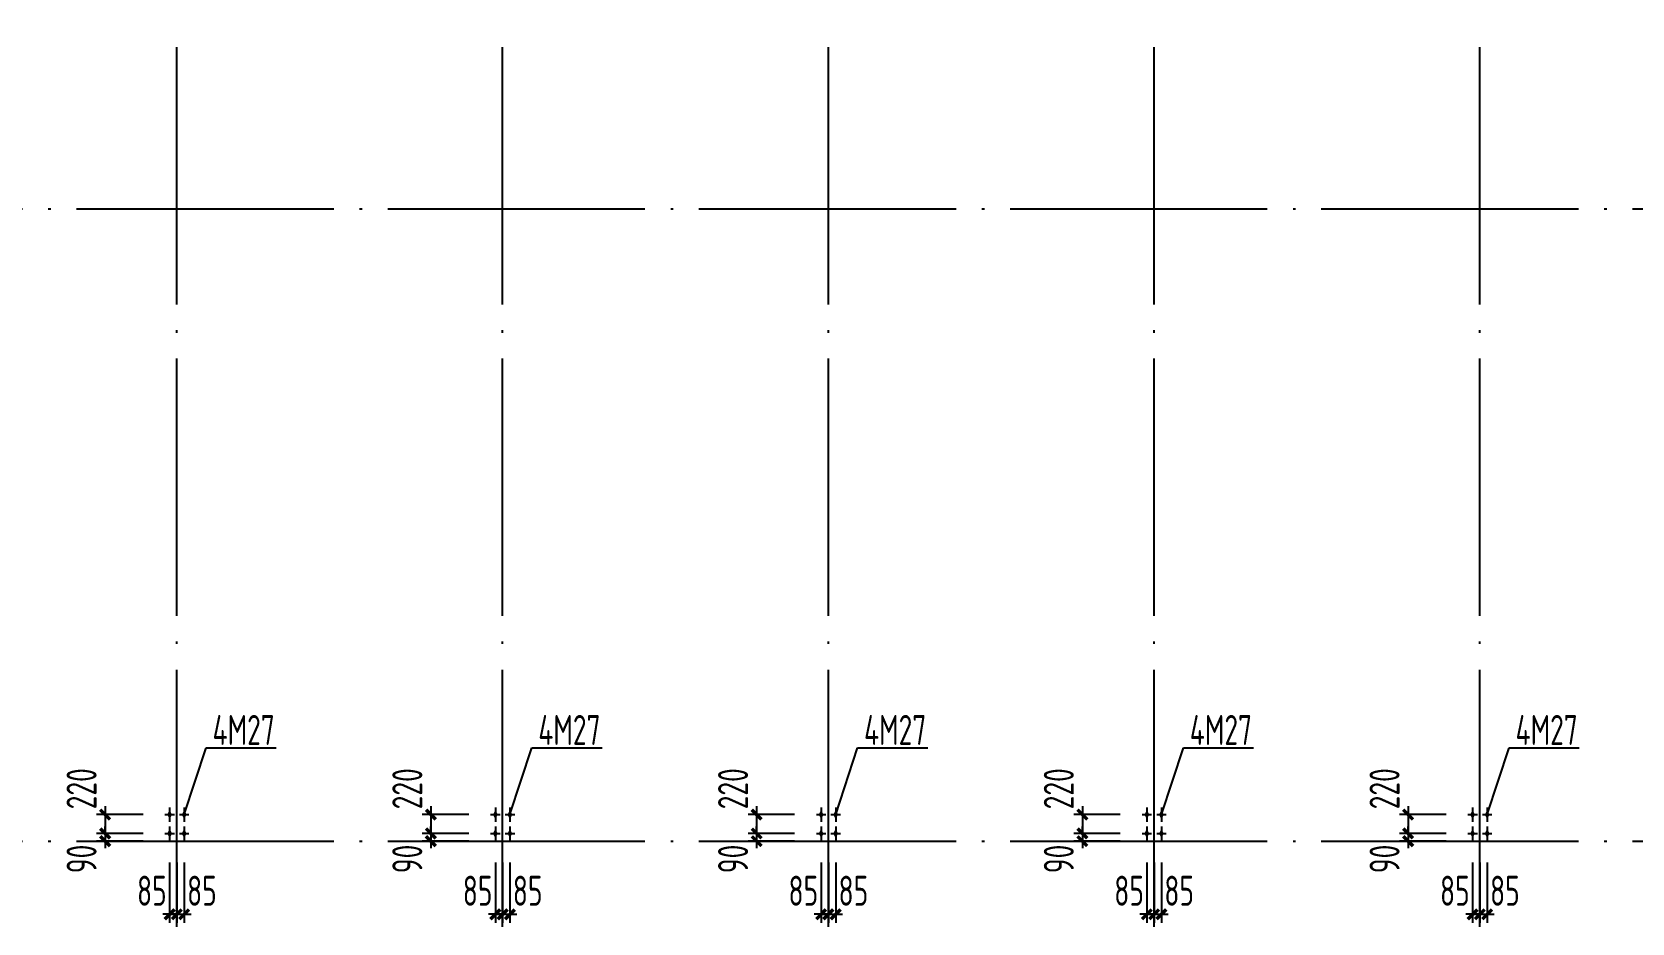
# Model space of a CAD drawing. Extents: x -3102990 to -851544, y -5293060 to -2540151.
# Drawn here: x -2112087 to -2093422, y -2657044 to -2646655 of the extents above; entities that cross this region are included whole.
import ezdxf

# ---------------------------------------------------------------- set-up
doc = ezdxf.new("R2010")
doc.units = 0
doc.header["$LTSCALE"] = 1000
doc.header["$PDMODE"] = 1
doc.linetypes.add('DOTE', pattern=[2.42, 2, -0.2, 0.02, -0.2])
doc.layers.get('0').update_dxf_attribs({"linetype": 'CONTINUOUS'})
doc.layers.get('Defpoints').update_dxf_attribs({"linetype": 'CONTINUOUS'})
for name, color, linetype in [('AXIS', 253, 'DOTE'), ('COLU', 7, 'CONTINUOUS'), ('DIM', 3, 'CONTINUOUS'), ('NUM', 7, 'CONTINUOUS'), ('TEXT', 7, 'CONTINUOUS'), ('THIN', 7, 'CONTINUOUS')]:
    doc.layers.add(name, color=color, linetype=linetype)
doc.styles.add('TSSD_Dimension', font='tssdeng.shx', dxfattribs={"width": 0.7, "bigfont": 'Hztxt.shx'})
doc.styles.add('TSSD_Rein', font='Tssdeng.shx', dxfattribs={"width": 0.75, "bigfont": 'hztxt.shx'})
doc.dimstyles.new('TSSD_100_100$0', dxfattribs={"dimtxt": 350, "dimasz": 80, "dimexe": 100, "dimexo": 250, "dimgap": 100, "dimtad": 1, "dimdec": 0, "dimzin": 0, "dimdsep": 46, "dimtxsty": 'TSSD_Dimension', "dimblk": 'ARCHTICK', "dimcen": 0, "dimdle": 100, "dimclrd": 3, "dimclre": 3, "dimclrt": 7, "dimadec": 0, "dimazin": 0, "dimtfac": 1, "dimtdec": 0, "dimtix": 1, "dimtmove": 2, "dimatfit": 3, "dimldrblk": 'ARCHTICK', "dimfxl": 100, "dimtolj": 1, "dimtzin": 0, "dimarcsym": 0})

# ---------------------------------------------------------------- blocks, each defined once
blk = doc.blocks.new('A$C21E01B0F')
at = {"layer": 'THIN'}
for p, q in [((18, 241), (18, -299)), ((-162, -29), (198, -29))]:
    blk.add_line(p, q, dxfattribs=at)
blk.add_solid([(18, 151), (108, -29), (-72, -29), (18, -209)], dxfattribs=at)
blk = doc.blocks.new('_ArchTick')
at = {"color": 0, "const_width": 0.5}
blk.add_lwpolyline([(-0.71, -0.71), (0.71, 0.71)], dxfattribs=at)
blk = doc.blocks.new('*D951')
at = {"layer": 'Defpoints', "color": 0, "ltscale": 1.5}
for p in [(-2110482, -2656090), (-2110397, -2656090), (-2110397, -2656943)]:
    blk.add_point(p, dxfattribs=at)
at = {"layer": 'DIM', "color": 3, "lineweight": -2, "ltscale": 1.5}
for p, q in [((-2110482, -2656340), (-2110482, -2657043)), ((-2110397, -2656340), (-2110397, -2657043)), ((-2110482, -2656943), (-2110562, -2656943)), ((-2110482, -2656943), (-2110397, -2656943)), ((-2110397, -2656943), (-2110317, -2656943))]:
    blk.add_line(p, q, dxfattribs=at)
at = {"layer": 'DIM', "color": 3, "lineweight": -2, "ltscale": 1.5, "xscale": 80, "yscale": 80, "zscale": 80}
blk.add_blockref('_ArchTick', (-2110482, -2656943), dxfattribs=at)
at = {"layer": 'DIM', "color": 3, "lineweight": -2, "ltscale": 1.5, "xscale": 80, "yscale": 80, "zscale": 80, "rotation": 180}
blk.add_blockref('_ArchTick', (-2110397, -2656943), dxfattribs=at)
at = {"layer": 'DIM', "color": 7, "ltscale": 1.5, "insert": (-2110689, -2656668), "char_height": 350, "attachment_point": 5, "style": 'TSSD_Dimension'}
blk.add_mtext('\\A1;85', dxfattribs=at)
blk = doc.blocks.new('*D952')
at = {"layer": 'Defpoints', "color": 0, "ltscale": 1.5}
for p in [(-2110397, -2656090), (-2110312, -2656090), (-2110312, -2656943)]:
    blk.add_point(p, dxfattribs=at)
at = {"layer": 'DIM', "color": 3, "lineweight": -2, "ltscale": 1.5}
for p, q in [((-2110397, -2656340), (-2110397, -2657043)), ((-2110312, -2656340), (-2110312, -2657043)), ((-2110397, -2656943), (-2110477, -2656943)), ((-2110397, -2656943), (-2110312, -2656943)), ((-2110312, -2656943), (-2110232, -2656943))]:
    blk.add_line(p, q, dxfattribs=at)
at = {"layer": 'DIM', "color": 3, "lineweight": -2, "ltscale": 1.5, "xscale": 80, "yscale": 80, "zscale": 80}
blk.add_blockref('_ArchTick', (-2110397, -2656943), dxfattribs=at)
at = {"layer": 'DIM', "color": 3, "lineweight": -2, "ltscale": 1.5, "xscale": 80, "yscale": 80, "zscale": 80, "rotation": 180}
blk.add_blockref('_ArchTick', (-2110312, -2656943), dxfattribs=at)
at = {"layer": 'DIM', "color": 7, "ltscale": 1.5, "insert": (-2110105, -2656668), "char_height": 350, "attachment_point": 5, "style": 'TSSD_Dimension'}
blk.add_mtext('\\A1;85', dxfattribs=at)
blk = doc.blocks.new('*D953')
at = {"layer": 'Defpoints', "color": 0, "ltscale": 1.5}
for p in [(-2110542, -2655780), (-2111234, -2656000), (-2110542, -2656000)]:
    blk.add_point(p, dxfattribs=at)
at = {"layer": 'DIM', "color": 3, "lineweight": -2, "ltscale": 1.5}
for p, q in [((-2110792, -2655780), (-2111334, -2655780)), ((-2111234, -2655680), (-2111234, -2656100)), ((-2110792, -2656000), (-2111334, -2656000))]:
    blk.add_line(p, q, dxfattribs=at)
at = {"layer": 'DIM', "color": 3, "lineweight": -2, "ltscale": 1.5, "xscale": 80, "yscale": 80, "zscale": 80}
for p, rotation in [((-2111234, -2655780), 90), ((-2111234, -2656000), 270)]:
    blk.add_blockref('_ArchTick', p, dxfattribs=dict(at, rotation=rotation))
at = {"layer": 'DIM', "color": 7, "ltscale": 1.5, "insert": (-2111509, -2655479), "char_height": 350, "attachment_point": 5, "rotation": 90, "style": 'TSSD_Dimension'}
blk.add_mtext('\\A1;220', dxfattribs=at)
blk = doc.blocks.new('*D954')
at = {"layer": 'Defpoints', "color": 0, "ltscale": 1.5}
for p in [(-2111234, -2656090), (-2110542, -2656000), (-2110542, -2656090)]:
    blk.add_point(p, dxfattribs=at)
at = {"layer": 'DIM', "color": 3, "lineweight": -2, "ltscale": 1.5}
for p, q in [((-2111234, -2656000), (-2111234, -2655920)), ((-2110792, -2656000), (-2111334, -2656000)), ((-2110792, -2656090), (-2111334, -2656090)), ((-2111234, -2656000), (-2111234, -2656090)), ((-2111234, -2656090), (-2111234, -2656170))]:
    blk.add_line(p, q, dxfattribs=at)
at = {"layer": 'DIM', "color": 3, "lineweight": -2, "ltscale": 1.5, "xscale": 80, "yscale": 80, "zscale": 80}
for p, rotation in [((-2111234, -2656000), 270), ((-2111234, -2656090), 90)]:
    blk.add_blockref('_ArchTick', p, dxfattribs=dict(at, rotation=rotation))
at = {"layer": 'DIM', "color": 7, "ltscale": 1.5, "insert": (-2111509, -2656297), "char_height": 350, "attachment_point": 5, "rotation": 90, "style": 'TSSD_Dimension'}
blk.add_mtext('\\A1;90', dxfattribs=at)
blk = doc.blocks.new('*D963')
at = {"layer": 'Defpoints', "color": 0, "ltscale": 1.5}
for p in [(-2106682, -2656090), (-2106597, -2656090), (-2106597, -2656943)]:
    blk.add_point(p, dxfattribs=at)
at = {"layer": 'DIM', "color": 3, "lineweight": -2, "ltscale": 1.5}
for p, q in [((-2106682, -2656340), (-2106682, -2657043)), ((-2106597, -2656340), (-2106597, -2657043)), ((-2106682, -2656943), (-2106762, -2656943)), ((-2106682, -2656943), (-2106597, -2656943)), ((-2106597, -2656943), (-2106517, -2656943))]:
    blk.add_line(p, q, dxfattribs=at)
at = {"layer": 'DIM', "color": 3, "lineweight": -2, "ltscale": 1.5, "xscale": 80, "yscale": 80, "zscale": 80}
blk.add_blockref('_ArchTick', (-2106682, -2656943), dxfattribs=at)
at = {"layer": 'DIM', "color": 3, "lineweight": -2, "ltscale": 1.5, "xscale": 80, "yscale": 80, "zscale": 80, "rotation": 180}
blk.add_blockref('_ArchTick', (-2106597, -2656943), dxfattribs=at)
at = {"layer": 'DIM', "color": 7, "ltscale": 1.5, "insert": (-2106889, -2656668), "char_height": 350, "attachment_point": 5, "style": 'TSSD_Dimension'}
blk.add_mtext('\\A1;85', dxfattribs=at)
blk = doc.blocks.new('*D964')
at = {"layer": 'Defpoints', "color": 0, "ltscale": 1.5}
for p in [(-2106597, -2656090), (-2106512, -2656090), (-2106512, -2656943)]:
    blk.add_point(p, dxfattribs=at)
at = {"layer": 'DIM', "color": 3, "lineweight": -2, "ltscale": 1.5}
for p, q in [((-2106597, -2656340), (-2106597, -2657043)), ((-2106512, -2656340), (-2106512, -2657043)), ((-2106597, -2656943), (-2106677, -2656943)), ((-2106597, -2656943), (-2106512, -2656943)), ((-2106512, -2656943), (-2106432, -2656943))]:
    blk.add_line(p, q, dxfattribs=at)
at = {"layer": 'DIM', "color": 3, "lineweight": -2, "ltscale": 1.5, "xscale": 80, "yscale": 80, "zscale": 80}
blk.add_blockref('_ArchTick', (-2106597, -2656943), dxfattribs=at)
at = {"layer": 'DIM', "color": 3, "lineweight": -2, "ltscale": 1.5, "xscale": 80, "yscale": 80, "zscale": 80, "rotation": 180}
blk.add_blockref('_ArchTick', (-2106512, -2656943), dxfattribs=at)
at = {"layer": 'DIM', "color": 7, "ltscale": 1.5, "insert": (-2106305, -2656668), "char_height": 350, "attachment_point": 5, "style": 'TSSD_Dimension'}
blk.add_mtext('\\A1;85', dxfattribs=at)
blk = doc.blocks.new('*D965')
at = {"layer": 'Defpoints', "color": 0, "ltscale": 1.5}
for p in [(-2106742, -2655780), (-2107434, -2656000), (-2106742, -2656000)]:
    blk.add_point(p, dxfattribs=at)
at = {"layer": 'DIM', "color": 3, "lineweight": -2, "ltscale": 1.5}
for p, q in [((-2106992, -2655780), (-2107534, -2655780)), ((-2107434, -2655680), (-2107434, -2656100)), ((-2106992, -2656000), (-2107534, -2656000))]:
    blk.add_line(p, q, dxfattribs=at)
at = {"layer": 'DIM', "color": 3, "lineweight": -2, "ltscale": 1.5, "xscale": 80, "yscale": 80, "zscale": 80}
for p, rotation in [((-2107434, -2655780), 90), ((-2107434, -2656000), 270)]:
    blk.add_blockref('_ArchTick', p, dxfattribs=dict(at, rotation=rotation))
at = {"layer": 'DIM', "color": 7, "ltscale": 1.5, "insert": (-2107709, -2655479), "char_height": 350, "attachment_point": 5, "rotation": 90, "style": 'TSSD_Dimension'}
blk.add_mtext('\\A1;220', dxfattribs=at)
blk = doc.blocks.new('*D966')
at = {"layer": 'Defpoints', "color": 0, "ltscale": 1.5}
for p in [(-2107434, -2656090), (-2106742, -2656000), (-2106742, -2656090)]:
    blk.add_point(p, dxfattribs=at)
at = {"layer": 'DIM', "color": 3, "lineweight": -2, "ltscale": 1.5}
for p, q in [((-2107434, -2656000), (-2107434, -2655920)), ((-2106992, -2656000), (-2107534, -2656000)), ((-2106992, -2656090), (-2107534, -2656090)), ((-2107434, -2656000), (-2107434, -2656090)), ((-2107434, -2656090), (-2107434, -2656170))]:
    blk.add_line(p, q, dxfattribs=at)
at = {"layer": 'DIM', "color": 3, "lineweight": -2, "ltscale": 1.5, "xscale": 80, "yscale": 80, "zscale": 80}
for p, rotation in [((-2107434, -2656000), 270), ((-2107434, -2656090), 90)]:
    blk.add_blockref('_ArchTick', p, dxfattribs=dict(at, rotation=rotation))
at = {"layer": 'DIM', "color": 7, "ltscale": 1.5, "insert": (-2107709, -2656297), "char_height": 350, "attachment_point": 5, "rotation": 90, "style": 'TSSD_Dimension'}
blk.add_mtext('\\A1;90', dxfattribs=at)
blk = doc.blocks.new('*D971')
at = {"layer": 'Defpoints', "color": 0, "ltscale": 1.5}
for p in [(-2102882, -2656090), (-2102797, -2656090), (-2102797, -2656943)]:
    blk.add_point(p, dxfattribs=at)
at = {"layer": 'DIM', "color": 3, "lineweight": -2, "ltscale": 1.5}
for p, q in [((-2102882, -2656340), (-2102882, -2657043)), ((-2102797, -2656340), (-2102797, -2657043)), ((-2102882, -2656943), (-2102962, -2656943)), ((-2102882, -2656943), (-2102797, -2656943)), ((-2102797, -2656943), (-2102717, -2656943))]:
    blk.add_line(p, q, dxfattribs=at)
at = {"layer": 'DIM', "color": 3, "lineweight": -2, "ltscale": 1.5, "xscale": 80, "yscale": 80, "zscale": 80}
blk.add_blockref('_ArchTick', (-2102882, -2656943), dxfattribs=at)
at = {"layer": 'DIM', "color": 3, "lineweight": -2, "ltscale": 1.5, "xscale": 80, "yscale": 80, "zscale": 80, "rotation": 180}
blk.add_blockref('_ArchTick', (-2102797, -2656943), dxfattribs=at)
at = {"layer": 'DIM', "color": 7, "ltscale": 1.5, "insert": (-2103089, -2656668), "char_height": 350, "attachment_point": 5, "style": 'TSSD_Dimension'}
blk.add_mtext('\\A1;85', dxfattribs=at)
blk = doc.blocks.new('*D972')
at = {"layer": 'Defpoints', "color": 0, "ltscale": 1.5}
for p in [(-2102797, -2656090), (-2102712, -2656090), (-2102712, -2656943)]:
    blk.add_point(p, dxfattribs=at)
at = {"layer": 'DIM', "color": 3, "lineweight": -2, "ltscale": 1.5}
for p, q in [((-2102797, -2656340), (-2102797, -2657043)), ((-2102712, -2656340), (-2102712, -2657043)), ((-2102797, -2656943), (-2102877, -2656943)), ((-2102797, -2656943), (-2102712, -2656943)), ((-2102712, -2656943), (-2102632, -2656943))]:
    blk.add_line(p, q, dxfattribs=at)
at = {"layer": 'DIM', "color": 3, "lineweight": -2, "ltscale": 1.5, "xscale": 80, "yscale": 80, "zscale": 80}
blk.add_blockref('_ArchTick', (-2102797, -2656943), dxfattribs=at)
at = {"layer": 'DIM', "color": 3, "lineweight": -2, "ltscale": 1.5, "xscale": 80, "yscale": 80, "zscale": 80, "rotation": 180}
blk.add_blockref('_ArchTick', (-2102712, -2656943), dxfattribs=at)
at = {"layer": 'DIM', "color": 7, "ltscale": 1.5, "insert": (-2102505, -2656668), "char_height": 350, "attachment_point": 5, "style": 'TSSD_Dimension'}
blk.add_mtext('\\A1;85', dxfattribs=at)
blk = doc.blocks.new('*D973')
at = {"layer": 'Defpoints', "color": 0, "ltscale": 1.5}
for p in [(-2102942, -2655780), (-2103634, -2656000), (-2102942, -2656000)]:
    blk.add_point(p, dxfattribs=at)
at = {"layer": 'DIM', "color": 3, "lineweight": -2, "ltscale": 1.5}
for p, q in [((-2103192, -2655780), (-2103734, -2655780)), ((-2103634, -2655680), (-2103634, -2656100)), ((-2103192, -2656000), (-2103734, -2656000))]:
    blk.add_line(p, q, dxfattribs=at)
at = {"layer": 'DIM', "color": 3, "lineweight": -2, "ltscale": 1.5, "xscale": 80, "yscale": 80, "zscale": 80}
for p, rotation in [((-2103634, -2655780), 90), ((-2103634, -2656000), 270)]:
    blk.add_blockref('_ArchTick', p, dxfattribs=dict(at, rotation=rotation))
at = {"layer": 'DIM', "color": 7, "ltscale": 1.5, "insert": (-2103909, -2655479), "char_height": 350, "attachment_point": 5, "rotation": 90, "style": 'TSSD_Dimension'}
blk.add_mtext('\\A1;220', dxfattribs=at)
blk = doc.blocks.new('*D974')
at = {"layer": 'Defpoints', "color": 0, "ltscale": 1.5}
for p in [(-2103634, -2656090), (-2102942, -2656000), (-2102942, -2656090)]:
    blk.add_point(p, dxfattribs=at)
at = {"layer": 'DIM', "color": 3, "lineweight": -2, "ltscale": 1.5}
for p, q in [((-2103634, -2656000), (-2103634, -2655920)), ((-2103192, -2656000), (-2103734, -2656000)), ((-2103192, -2656090), (-2103734, -2656090)), ((-2103634, -2656000), (-2103634, -2656090)), ((-2103634, -2656090), (-2103634, -2656170))]:
    blk.add_line(p, q, dxfattribs=at)
at = {"layer": 'DIM', "color": 3, "lineweight": -2, "ltscale": 1.5, "xscale": 80, "yscale": 80, "zscale": 80}
for p, rotation in [((-2103634, -2656000), 270), ((-2103634, -2656090), 90)]:
    blk.add_blockref('_ArchTick', p, dxfattribs=dict(at, rotation=rotation))
at = {"layer": 'DIM', "color": 7, "ltscale": 1.5, "insert": (-2103909, -2656297), "char_height": 350, "attachment_point": 5, "rotation": 90, "style": 'TSSD_Dimension'}
blk.add_mtext('\\A1;90', dxfattribs=at)
blk = doc.blocks.new('*D979')
at = {"layer": 'Defpoints', "color": 0, "ltscale": 1.5}
for p in [(-2099082, -2656090), (-2098997, -2656090), (-2098997, -2656943)]:
    blk.add_point(p, dxfattribs=at)
at = {"layer": 'DIM', "color": 3, "lineweight": -2, "ltscale": 1.5}
for p, q in [((-2099082, -2656340), (-2099082, -2657043)), ((-2098997, -2656340), (-2098997, -2657043)), ((-2099082, -2656943), (-2099162, -2656943)), ((-2099082, -2656943), (-2098997, -2656943)), ((-2098997, -2656943), (-2098917, -2656943))]:
    blk.add_line(p, q, dxfattribs=at)
at = {"layer": 'DIM', "color": 3, "lineweight": -2, "ltscale": 1.5, "xscale": 80, "yscale": 80, "zscale": 80}
blk.add_blockref('_ArchTick', (-2099082, -2656943), dxfattribs=at)
at = {"layer": 'DIM', "color": 3, "lineweight": -2, "ltscale": 1.5, "xscale": 80, "yscale": 80, "zscale": 80, "rotation": 180}
blk.add_blockref('_ArchTick', (-2098997, -2656943), dxfattribs=at)
at = {"layer": 'DIM', "color": 7, "ltscale": 1.5, "insert": (-2099289, -2656668), "char_height": 350, "attachment_point": 5, "style": 'TSSD_Dimension'}
blk.add_mtext('\\A1;85', dxfattribs=at)
blk = doc.blocks.new('*D980')
at = {"layer": 'Defpoints', "color": 0, "ltscale": 1.5}
for p in [(-2098997, -2656090), (-2098912, -2656090), (-2098912, -2656943)]:
    blk.add_point(p, dxfattribs=at)
at = {"layer": 'DIM', "color": 3, "lineweight": -2, "ltscale": 1.5}
for p, q in [((-2098997, -2656340), (-2098997, -2657043)), ((-2098912, -2656340), (-2098912, -2657043)), ((-2098997, -2656943), (-2099077, -2656943)), ((-2098997, -2656943), (-2098912, -2656943)), ((-2098912, -2656943), (-2098832, -2656943))]:
    blk.add_line(p, q, dxfattribs=at)
at = {"layer": 'DIM', "color": 3, "lineweight": -2, "ltscale": 1.5, "xscale": 80, "yscale": 80, "zscale": 80}
blk.add_blockref('_ArchTick', (-2098997, -2656943), dxfattribs=at)
at = {"layer": 'DIM', "color": 3, "lineweight": -2, "ltscale": 1.5, "xscale": 80, "yscale": 80, "zscale": 80, "rotation": 180}
blk.add_blockref('_ArchTick', (-2098912, -2656943), dxfattribs=at)
at = {"layer": 'DIM', "color": 7, "ltscale": 1.5, "insert": (-2098705, -2656668), "char_height": 350, "attachment_point": 5, "style": 'TSSD_Dimension'}
blk.add_mtext('\\A1;85', dxfattribs=at)
blk = doc.blocks.new('*D981')
at = {"layer": 'Defpoints', "color": 0, "ltscale": 1.5}
for p in [(-2099142, -2655780), (-2099834, -2656000), (-2099142, -2656000)]:
    blk.add_point(p, dxfattribs=at)
at = {"layer": 'DIM', "color": 3, "lineweight": -2, "ltscale": 1.5}
for p, q in [((-2099392, -2655780), (-2099934, -2655780)), ((-2099834, -2655680), (-2099834, -2656100)), ((-2099392, -2656000), (-2099934, -2656000))]:
    blk.add_line(p, q, dxfattribs=at)
at = {"layer": 'DIM', "color": 3, "lineweight": -2, "ltscale": 1.5, "xscale": 80, "yscale": 80, "zscale": 80}
for p, rotation in [((-2099834, -2655780), 90), ((-2099834, -2656000), 270)]:
    blk.add_blockref('_ArchTick', p, dxfattribs=dict(at, rotation=rotation))
at = {"layer": 'DIM', "color": 7, "ltscale": 1.5, "insert": (-2100109, -2655479), "char_height": 350, "attachment_point": 5, "rotation": 90, "style": 'TSSD_Dimension'}
blk.add_mtext('\\A1;220', dxfattribs=at)
blk = doc.blocks.new('*D982')
at = {"layer": 'Defpoints', "color": 0, "ltscale": 1.5}
for p in [(-2099834, -2656090), (-2099142, -2656000), (-2099142, -2656090)]:
    blk.add_point(p, dxfattribs=at)
at = {"layer": 'DIM', "color": 3, "lineweight": -2, "ltscale": 1.5}
for p, q in [((-2099834, -2656000), (-2099834, -2655920)), ((-2099392, -2656000), (-2099934, -2656000)), ((-2099392, -2656090), (-2099934, -2656090)), ((-2099834, -2656000), (-2099834, -2656090)), ((-2099834, -2656090), (-2099834, -2656170))]:
    blk.add_line(p, q, dxfattribs=at)
at = {"layer": 'DIM', "color": 3, "lineweight": -2, "ltscale": 1.5, "xscale": 80, "yscale": 80, "zscale": 80}
for p, rotation in [((-2099834, -2656000), 270), ((-2099834, -2656090), 90)]:
    blk.add_blockref('_ArchTick', p, dxfattribs=dict(at, rotation=rotation))
at = {"layer": 'DIM', "color": 7, "ltscale": 1.5, "insert": (-2100109, -2656297), "char_height": 350, "attachment_point": 5, "rotation": 90, "style": 'TSSD_Dimension'}
blk.add_mtext('\\A1;90', dxfattribs=at)
blk = doc.blocks.new('*D987')
at = {"layer": 'Defpoints', "color": 0, "ltscale": 1.5}
for p in [(-2095282, -2656090), (-2095197, -2656090), (-2095197, -2656943)]:
    blk.add_point(p, dxfattribs=at)
at = {"layer": 'DIM', "color": 3, "lineweight": -2, "ltscale": 1.5}
for p, q in [((-2095282, -2656340), (-2095282, -2657043)), ((-2095197, -2656340), (-2095197, -2657043)), ((-2095282, -2656943), (-2095362, -2656943)), ((-2095282, -2656943), (-2095197, -2656943)), ((-2095197, -2656943), (-2095117, -2656943))]:
    blk.add_line(p, q, dxfattribs=at)
at = {"layer": 'DIM', "color": 3, "lineweight": -2, "ltscale": 1.5, "xscale": 80, "yscale": 80, "zscale": 80}
blk.add_blockref('_ArchTick', (-2095282, -2656943), dxfattribs=at)
at = {"layer": 'DIM', "color": 3, "lineweight": -2, "ltscale": 1.5, "xscale": 80, "yscale": 80, "zscale": 80, "rotation": 180}
blk.add_blockref('_ArchTick', (-2095197, -2656943), dxfattribs=at)
at = {"layer": 'DIM', "color": 7, "ltscale": 1.5, "insert": (-2095489, -2656668), "char_height": 350, "attachment_point": 5, "style": 'TSSD_Dimension'}
blk.add_mtext('\\A1;85', dxfattribs=at)
blk = doc.blocks.new('*D988')
at = {"layer": 'Defpoints', "color": 0, "ltscale": 1.5}
for p in [(-2095197, -2656090), (-2095112, -2656090), (-2095112, -2656943)]:
    blk.add_point(p, dxfattribs=at)
at = {"layer": 'DIM', "color": 3, "lineweight": -2, "ltscale": 1.5}
for p, q in [((-2095197, -2656340), (-2095197, -2657043)), ((-2095112, -2656340), (-2095112, -2657043)), ((-2095197, -2656943), (-2095277, -2656943)), ((-2095197, -2656943), (-2095112, -2656943)), ((-2095112, -2656943), (-2095032, -2656943))]:
    blk.add_line(p, q, dxfattribs=at)
at = {"layer": 'DIM', "color": 3, "lineweight": -2, "ltscale": 1.5, "xscale": 80, "yscale": 80, "zscale": 80}
blk.add_blockref('_ArchTick', (-2095197, -2656943), dxfattribs=at)
at = {"layer": 'DIM', "color": 3, "lineweight": -2, "ltscale": 1.5, "xscale": 80, "yscale": 80, "zscale": 80, "rotation": 180}
blk.add_blockref('_ArchTick', (-2095112, -2656943), dxfattribs=at)
at = {"layer": 'DIM', "color": 7, "ltscale": 1.5, "insert": (-2094905, -2656668), "char_height": 350, "attachment_point": 5, "style": 'TSSD_Dimension'}
blk.add_mtext('\\A1;85', dxfattribs=at)
blk = doc.blocks.new('*D989')
at = {"layer": 'Defpoints', "color": 0, "ltscale": 1.5}
for p in [(-2095342, -2655780), (-2096034, -2656000), (-2095342, -2656000)]:
    blk.add_point(p, dxfattribs=at)
at = {"layer": 'DIM', "color": 3, "lineweight": -2, "ltscale": 1.5}
for p, q in [((-2095592, -2655780), (-2096134, -2655780)), ((-2096034, -2655680), (-2096034, -2656100)), ((-2095592, -2656000), (-2096134, -2656000))]:
    blk.add_line(p, q, dxfattribs=at)
at = {"layer": 'DIM', "color": 3, "lineweight": -2, "ltscale": 1.5, "xscale": 80, "yscale": 80, "zscale": 80}
for p, rotation in [((-2096034, -2655780), 90), ((-2096034, -2656000), 270)]:
    blk.add_blockref('_ArchTick', p, dxfattribs=dict(at, rotation=rotation))
at = {"layer": 'DIM', "color": 7, "ltscale": 1.5, "insert": (-2096309, -2655479), "char_height": 350, "attachment_point": 5, "rotation": 90, "style": 'TSSD_Dimension'}
blk.add_mtext('\\A1;220', dxfattribs=at)
blk = doc.blocks.new('*D990')
at = {"layer": 'Defpoints', "color": 0, "ltscale": 1.5}
for p in [(-2096034, -2656090), (-2095342, -2656000), (-2095342, -2656090)]:
    blk.add_point(p, dxfattribs=at)
at = {"layer": 'DIM', "color": 3, "lineweight": -2, "ltscale": 1.5}
for p, q in [((-2096034, -2656000), (-2096034, -2655920)), ((-2095592, -2656000), (-2096134, -2656000)), ((-2095592, -2656090), (-2096134, -2656090)), ((-2096034, -2656000), (-2096034, -2656090)), ((-2096034, -2656090), (-2096034, -2656170))]:
    blk.add_line(p, q, dxfattribs=at)
at = {"layer": 'DIM', "color": 3, "lineweight": -2, "ltscale": 1.5, "xscale": 80, "yscale": 80, "zscale": 80}
for p, rotation in [((-2096034, -2656000), 270), ((-2096034, -2656090), 90)]:
    blk.add_blockref('_ArchTick', p, dxfattribs=dict(at, rotation=rotation))
at = {"layer": 'DIM', "color": 7, "ltscale": 1.5, "insert": (-2096309, -2656297), "char_height": 350, "attachment_point": 5, "rotation": 90, "style": 'TSSD_Dimension'}
blk.add_mtext('\\A1;90', dxfattribs=at)

msp = doc.modelspace()

# ---------------------------------------------------------------- linework, layer by layer
at = {"layer": 'AXIS', "ltscale": 1.5}
for p, q in [((-2110396.76, -2657090.5), (-2110396.76, -2640340.5)), ((-2106596.76, -2657090.5), (-2106596.76, -2640340.5)), ((-2102796.76, -2657090.5), (-2102796.76, -2640340.5)), ((-2098996.76, -2657090.5), (-2098996.76, -2640340.5)), ((-2095196.76, -2657090.5), (-2095196.76, -2640340.5)), ((-2115196.76, -2648715.5), (-2037196.76, -2648715.5)), ((-2115196.76, -2656090.5), (-2037196.76, -2656090.5))]:
    msp.add_line(p, q, dxfattribs=at)
at = {"layer": 'NUM'}
for p, q in [((-2110311.76, -2655780.5, 4.8), (-2110055.44, -2655003.05, 4.8)), ((-2110055.44, -2655003.05, 4.8), (-2109237.37, -2655003.05, 4.8)), ((-2106511.76, -2655780.5, 4.8), (-2106255.44, -2655003.05, 4.8)), ((-2106255.44, -2655003.05, 4.8), (-2105437.37, -2655003.05, 4.8)), ((-2102711.76, -2655780.5, 4.8), (-2102455.44, -2655003.05, 4.8)), ((-2102455.44, -2655003.05, 4.8), (-2101637.37, -2655003.05, 4.8)), ((-2098911.76, -2655780.5, 4.8), (-2098655.44, -2655003.05, 4.8)), ((-2098655.44, -2655003.05, 4.8), (-2097837.37, -2655003.05, 4.8)), ((-2095111.76, -2655780.5, 4.8), (-2094855.44, -2655003.05, 4.8)), ((-2094855.44, -2655003.05, 4.8), (-2094037.37, -2655003.05, 4.8))]:
    msp.add_line(p, q, dxfattribs=at)

# ---------------------------------------------------------------- block references
at = {"layer": 'COLU', "lineweight": 5, "xscale": 0.3087000000523403, "yscale": 0.3087000005180016}
for p, zscale in [((-2110487.28, -2655771.56), 0.3086999999999999), ((-2110317.28, -2655771.56, 4.8), 0.3086999999999998), ((-2106687.28, -2655771.56), 0.3086999999999999), ((-2106517.28, -2655771.56, 4.8), 0.3086999999999998), ((-2102887.28, -2655771.56), 0.3086999999999999), ((-2102717.28, -2655771.56, 4.8), 0.3086999999999998), ((-2099087.28, -2655771.56), 0.3086999999999999), ((-2098917.28, -2655771.56, 4.8), 0.3086999999999998), ((-2095287.28, -2655771.56), 0.3086999999999999), ((-2095117.28, -2655771.56, 4.8), 0.3086999999999998), ((-2110487.28, -2655991.56), 0.3086999999999999), ((-2110317.28, -2655991.56, 1.44), 0.3086999999999998), ((-2106687.28, -2655991.56), 0.3086999999999999), ((-2106517.28, -2655991.56, 1.44), 0.3086999999999998), ((-2102887.28, -2655991.56), 0.3086999999999999), ((-2102717.28, -2655991.56, 1.44), 0.3086999999999998), ((-2099087.28, -2655991.56), 0.3086999999999999), ((-2098917.28, -2655991.56, 1.44), 0.3086999999999998), ((-2095287.28, -2655991.56), 0.3086999999999999), ((-2095117.28, -2655991.56, 1.44), 0.3086999999999998)]:
    msp.add_blockref('A$C21E01B0F', p, dxfattribs=dict(at, zscale=zscale))

# ---------------------------------------------------------------- texts
at = {"layer": 'TEXT', "style": 'TSSD_Rein', "width": 0.7}
for p in [(-2109981.26, -2654968.04, 4.8), (-2106181.26, -2654968.04, 4.8), (-2102381.26, -2654968.04, 4.8), (-2098581.26, -2654968.04, 4.8), (-2094781.26, -2654968.04, 4.8)]:
    msp.add_text('4M27', height=350, dxfattribs=at).set_placement(p)

# ---------------------------------------------------------------- dimensions: what is measured, and where the dimension line sits
at = {"layer": 'DIM', "ltscale": 1.5}
for base, p1, p2, picture, middle in [((-2111233.88, -2656000.5), (-2110541.76, -2655780.5), (-2110541.76, -2656000.5), '*D953', (-2111508.88, -2655479.41)), ((-2107433.88, -2656000.5), (-2106741.76, -2655780.5), (-2106741.76, -2656000.5), '*D965', (-2107708.88, -2655479.41)), ((-2103633.88, -2656000.5), (-2102941.76, -2655780.5), (-2102941.76, -2656000.5), '*D973', (-2103908.88, -2655479.41)), ((-2099833.88, -2656000.5), (-2099141.76, -2655780.5), (-2099141.76, -2656000.5), '*D981', (-2100108.88, -2655479.41)), ((-2096033.88, -2656000.5), (-2095341.76, -2655780.5), (-2095341.76, -2656000.5), '*D989', (-2096308.88, -2655479.41)), ((-2111233.88, -2656090.5), (-2110541.76, -2656000.5), (-2110541.76, -2656090.5), '*D954', (-2111508.88, -2656297.36)), ((-2107433.88, -2656090.5), (-2106741.76, -2656000.5), (-2106741.76, -2656090.5), '*D966', (-2107708.88, -2656297.36)), ((-2103633.88, -2656090.5), (-2102941.76, -2656000.5), (-2102941.76, -2656090.5), '*D974', (-2103908.88, -2656297.36)), ((-2099833.88, -2656090.5), (-2099141.76, -2656000.5), (-2099141.76, -2656090.5), '*D982', (-2100108.88, -2656297.36)), ((-2096033.88, -2656090.5), (-2095341.76, -2656000.5), (-2095341.76, -2656090.5), '*D990', (-2096308.88, -2656297.36))]:
    dim = msp.add_linear_dim(base=base, p1=p1, p2=p2, angle=90, dimstyle='TSSD_100_100$0', dxfattribs=at)
    dim.commit()
    dim.dimension.update_dxf_attribs({"geometry": picture, "text_midpoint": middle, "dimtype": 160})
for base, p1, p2, picture, middle in [((-2110396.76, -2656942.6), (-2110481.76, -2656090.5), (-2110396.76, -2656090.5), '*D951', (-2110688.62, -2656667.6)), ((-2110311.76, -2656942.6), (-2110396.76, -2656090.5), (-2110311.76, -2656090.5), '*D952', (-2110104.9, -2656667.6)), ((-2106596.76, -2656942.6), (-2106681.76, -2656090.5), (-2106596.76, -2656090.5), '*D963', (-2106888.62, -2656667.6)), ((-2106511.76, -2656942.6), (-2106596.76, -2656090.5), (-2106511.76, -2656090.5), '*D964', (-2106304.9, -2656667.6)), ((-2102796.76, -2656942.6), (-2102881.76, -2656090.5), (-2102796.76, -2656090.5), '*D971', (-2103088.62, -2656667.6)), ((-2102711.76, -2656942.6), (-2102796.76, -2656090.5), (-2102711.76, -2656090.5), '*D972', (-2102504.9, -2656667.6)), ((-2098996.76, -2656942.6), (-2099081.76, -2656090.5), (-2098996.76, -2656090.5), '*D979', (-2099288.62, -2656667.6)), ((-2098911.76, -2656942.6), (-2098996.76, -2656090.5), (-2098911.76, -2656090.5), '*D980', (-2098704.9, -2656667.6)), ((-2095196.76, -2656942.6), (-2095281.76, -2656090.5), (-2095196.76, -2656090.5), '*D987', (-2095488.62, -2656667.6)), ((-2095111.76, -2656942.6), (-2095196.76, -2656090.5), (-2095111.76, -2656090.5), '*D988', (-2094904.9, -2656667.6))]:
    dim = msp.add_linear_dim(base=base, p1=p1, p2=p2, dimstyle='TSSD_100_100$0', dxfattribs=at)
    dim.commit()
    dim.dimension.update_dxf_attribs({"geometry": picture, "text_midpoint": middle, "dimtype": 160})

doc.saveas('drawing.dxf')
